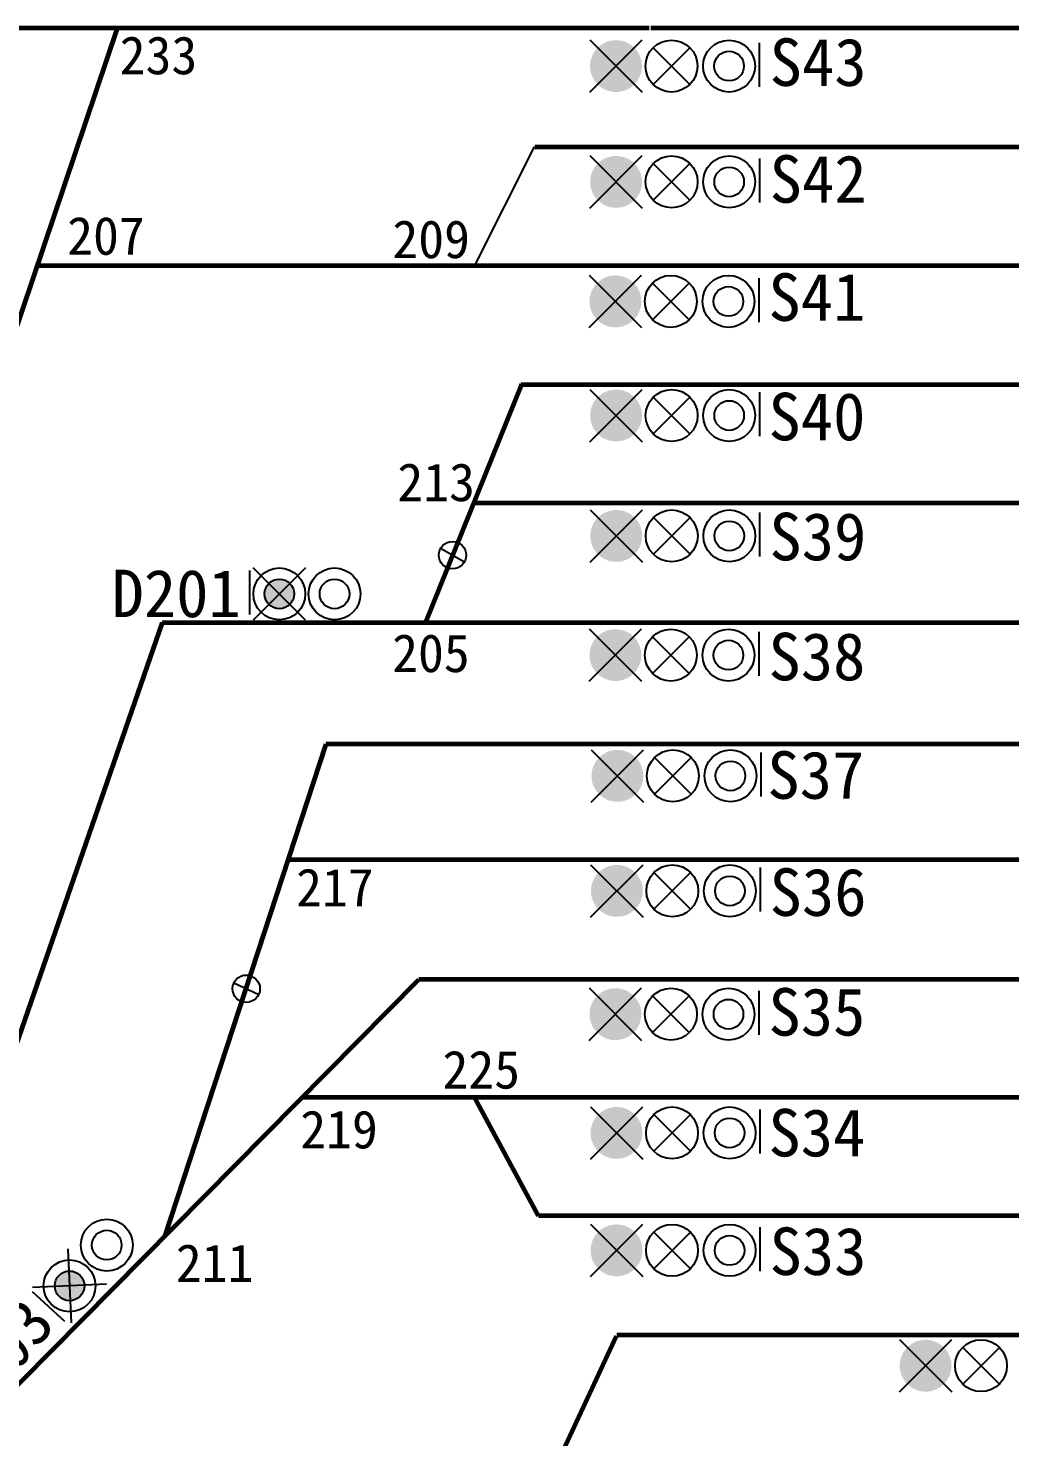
# Model space of a CAD drawing. Header units: millimetres. Extents: x -17381 to -15684, y 1883 to 2345.
# Drawn here: x -17207.12 to -17186.46, y 1986.38 to 2016.03 of the extents above; entities that cross this region are included whole.
import ezdxf

# ---------------------------------------------------------------- set-up
doc = ezdxf.new("R2010")
doc.units = ezdxf.units.MM
doc.layers.add('1', color=1, linetype='Continuous')
doc.layers.add('站台', color=7, linetype='Continuous')
doc.styles.add('宋体', font='')
doc.styles.get('宋体').set_extended_font_data('SimSun')

# ---------------------------------------------------------------- blocks, each defined once
blk = doc.blocks.new('qxjyj')
at = {"layer": '1', "color": 1}
blk.add_line((0, 1.6), (0, -1.6), dxfattribs=at)
blk.add_circle((-0.01, 0), 1.6, dxfattribs=at)

msp = doc.modelspace()

# ---------------------------------------------------------------- hatches: boundary and pattern name
at = {"lineweight": -3}
h = msp.add_hatch(color=1, dxfattribs=at)
h.paths.add_polyline_path([(-17194.364, 2015.616, -0.198912), (-17194.204, 2015.23, -0.198912), (-17194.364, 2014.844), (-17194.75, 2015.23)])
h.paths.add_polyline_path([(-17194.364, 2015.616), (-17194.75, 2015.23), (-17195.136, 2015.616, -0.414214)])
h.paths.add_polyline_path([(-17195.136, 2015.616), (-17194.75, 2015.23), (-17195.136, 2014.844, -0.198912), (-17195.296, 2015.23, -0.198912)])
h.paths.add_polyline_path([(-17195.136, 2014.844), (-17194.75, 2015.23), (-17194.364, 2014.844, -0.414214)])
h = msp.add_hatch(color=1, dxfattribs=at)
h.paths.add_polyline_path([(-17194.364, 2014.844, 0.198912), (-17194.204, 2015.23, 0.198912), (-17194.364, 2015.616), (-17194.75, 2015.23)])
h.paths.add_polyline_path([(-17194.364, 2014.844), (-17194.75, 2015.23), (-17195.136, 2014.844, 0.414214)])
h.paths.add_polyline_path([(-17195.136, 2014.844), (-17194.75, 2015.23), (-17195.136, 2015.616, 0.198912), (-17195.296, 2015.23, 0.198912)])
h.paths.add_polyline_path([(-17195.136, 2015.616), (-17194.75, 2015.23), (-17194.364, 2015.616, 0.414214)])
h = msp.add_hatch(color=1, dxfattribs=at)
h.paths.add_polyline_path([(-17194.362, 2013.179, -0.198912), (-17194.202, 2012.793, -0.198912), (-17194.362, 2012.407), (-17194.748, 2012.793)])
h.paths.add_polyline_path([(-17194.362, 2013.179), (-17194.748, 2012.793), (-17195.134, 2013.179, -0.414214)])
h.paths.add_polyline_path([(-17195.134, 2013.179), (-17194.748, 2012.793), (-17195.134, 2012.407, -0.198912), (-17195.294, 2012.793, -0.198912)])
h.paths.add_polyline_path([(-17195.134, 2012.407), (-17194.748, 2012.793), (-17194.362, 2012.407, -0.414214)])
h = msp.add_hatch(color=1, dxfattribs=at)
h.paths.add_polyline_path([(-17194.362, 2012.407, 0.198912), (-17194.202, 2012.793, 0.198912), (-17194.362, 2013.179), (-17194.748, 2012.793)])
h.paths.add_polyline_path([(-17194.362, 2012.407), (-17194.748, 2012.793), (-17195.134, 2012.407, 0.414214)])
h.paths.add_polyline_path([(-17195.134, 2012.407), (-17194.748, 2012.793), (-17195.134, 2013.179, 0.198912), (-17195.294, 2012.793, 0.198912)])
h.paths.add_polyline_path([(-17195.134, 2013.179), (-17194.748, 2012.793), (-17194.362, 2013.179, 0.414214)])
h = msp.add_hatch(color=1, dxfattribs=at)
h.paths.add_polyline_path([(-17194.376, 2010.663, -0.198912), (-17194.216, 2010.277, -0.198912), (-17194.376, 2009.891), (-17194.762, 2010.277)])
h.paths.add_polyline_path([(-17194.376, 2010.663), (-17194.762, 2010.277), (-17195.149, 2010.663, -0.414214)])
h.paths.add_polyline_path([(-17195.149, 2010.663), (-17194.762, 2010.277), (-17195.149, 2009.891, -0.198912), (-17195.308, 2010.277, -0.198912)])
h.paths.add_polyline_path([(-17195.149, 2009.891), (-17194.762, 2010.277), (-17194.376, 2009.891, -0.414214)])
h = msp.add_hatch(color=1, dxfattribs=at)
h.paths.add_polyline_path([(-17194.376, 2009.891, 0.198912), (-17194.216, 2010.277, 0.198912), (-17194.376, 2010.663), (-17194.762, 2010.277)])
h.paths.add_polyline_path([(-17194.376, 2009.891), (-17194.762, 2010.277), (-17195.149, 2009.891, 0.414214)])
h.paths.add_polyline_path([(-17195.149, 2009.891), (-17194.762, 2010.277), (-17195.149, 2010.663, 0.198912), (-17195.308, 2010.277, 0.198912)])
h.paths.add_polyline_path([(-17195.149, 2010.663), (-17194.762, 2010.277), (-17194.376, 2010.663, 0.414214)])
h = msp.add_hatch(color=1, dxfattribs=at)
h.paths.add_polyline_path([(-17194.362, 2008.261, -0.198912), (-17194.202, 2007.875, -0.198912), (-17194.362, 2007.489), (-17194.748, 2007.875)])
h.paths.add_polyline_path([(-17194.362, 2008.261), (-17194.748, 2007.875), (-17195.134, 2008.261, -0.414214)])
h.paths.add_polyline_path([(-17195.134, 2008.261), (-17194.748, 2007.875), (-17195.134, 2007.489, -0.198912), (-17195.294, 2007.875, -0.198912)])
h.paths.add_polyline_path([(-17195.134, 2007.489), (-17194.748, 2007.875), (-17194.362, 2007.489, -0.414214)])
h = msp.add_hatch(color=1, dxfattribs=at)
h.paths.add_polyline_path([(-17194.362, 2007.489, 0.198912), (-17194.202, 2007.875, 0.198912), (-17194.362, 2008.261), (-17194.748, 2007.875)])
h.paths.add_polyline_path([(-17194.362, 2007.489), (-17194.748, 2007.875), (-17195.134, 2007.489, 0.414214)])
h.paths.add_polyline_path([(-17195.134, 2007.489), (-17194.748, 2007.875), (-17195.134, 2008.261, 0.198912), (-17195.294, 2007.875, 0.198912)])
h.paths.add_polyline_path([(-17195.134, 2008.261), (-17194.748, 2007.875), (-17194.362, 2008.261, 0.414214)])
h = msp.add_hatch(color=1, dxfattribs=at)
h.paths.add_polyline_path([(-17194.359, 2005.727, -0.198912), (-17194.199, 2005.341, -0.198912), (-17194.359, 2004.955), (-17194.745, 2005.341)])
h.paths.add_polyline_path([(-17194.359, 2005.727), (-17194.745, 2005.341), (-17195.131, 2005.727, -0.414214)])
h.paths.add_polyline_path([(-17195.131, 2005.727), (-17194.745, 2005.341), (-17195.131, 2004.955, -0.198912), (-17195.291, 2005.341, -0.198912)])
h.paths.add_polyline_path([(-17195.131, 2004.955), (-17194.745, 2005.341), (-17194.359, 2004.955, -0.414214)])
h = msp.add_hatch(color=1, dxfattribs=at)
h.paths.add_polyline_path([(-17194.359, 2004.955, 0.198912), (-17194.199, 2005.341, 0.198912), (-17194.359, 2005.727), (-17194.745, 2005.341)])
h.paths.add_polyline_path([(-17194.359, 2004.955), (-17194.745, 2005.341), (-17195.131, 2004.955, 0.414214)])
h.paths.add_polyline_path([(-17195.131, 2004.955), (-17194.745, 2005.341), (-17195.131, 2005.727, 0.198912), (-17195.291, 2005.341, 0.198912)])
h.paths.add_polyline_path([(-17195.131, 2005.727), (-17194.745, 2005.341), (-17194.359, 2005.727, 0.414214)])
h = msp.add_hatch(color=5, dxfattribs=at)
h.paths.add_polyline_path([(-17201.616, 2004.341), (-17201.836, 2004.12), (-17202.057, 2004.341, -0.414214)])
h.paths.add_polyline_path([(-17201.836, 2004.12), (-17201.616, 2004.341, -0.198912), (-17201.524, 2004.12, -0.198912), (-17201.616, 2003.9)])
h.paths.add_polyline_path([(-17201.836, 2004.12), (-17201.616, 2003.9, -0.414214), (-17202.057, 2003.9)])
h.paths.add_polyline_path([(-17202.057, 2004.341), (-17201.836, 2004.12), (-17202.057, 2003.9, -0.198912), (-17202.148, 2004.12, -0.198912)])
h = msp.add_hatch(color=1, dxfattribs=at)
h.paths.add_polyline_path([(-17194.376, 2003.218, -0.198912), (-17194.216, 2002.832, -0.198912), (-17194.376, 2002.446), (-17194.762, 2002.832)])
h.paths.add_polyline_path([(-17194.376, 2003.218), (-17194.762, 2002.832), (-17195.148, 2003.218, -0.414214)])
h.paths.add_polyline_path([(-17195.148, 2003.218), (-17194.762, 2002.832), (-17195.148, 2002.446, -0.198912), (-17195.308, 2002.832, -0.198912)])
h.paths.add_polyline_path([(-17195.148, 2002.446), (-17194.762, 2002.832), (-17194.376, 2002.446, -0.414214)])
h = msp.add_hatch(color=1, dxfattribs=at)
h.paths.add_polyline_path([(-17194.376, 2002.446, 0.198912), (-17194.216, 2002.832, 0.198912), (-17194.376, 2003.218), (-17194.762, 2002.832)])
h.paths.add_polyline_path([(-17194.376, 2002.446), (-17194.762, 2002.832), (-17195.148, 2002.446, 0.414214)])
h.paths.add_polyline_path([(-17195.148, 2002.446), (-17194.762, 2002.832), (-17195.148, 2003.218, 0.198912), (-17195.308, 2002.832, 0.198912)])
h.paths.add_polyline_path([(-17195.148, 2003.218), (-17194.762, 2002.832), (-17194.376, 2003.218, 0.414214)])
h = msp.add_hatch(color=1, dxfattribs=at)
h.paths.add_polyline_path([(-17194.334, 2000.676, -0.198912), (-17194.174, 2000.29, -0.198912), (-17194.334, 1999.904), (-17194.72, 2000.29)])
h.paths.add_polyline_path([(-17194.334, 2000.676), (-17194.72, 2000.29), (-17195.106, 2000.676, -0.414214)])
h.paths.add_polyline_path([(-17195.106, 2000.676), (-17194.72, 2000.29), (-17195.106, 1999.904, -0.198912), (-17195.266, 2000.29, -0.198912)])
h.paths.add_polyline_path([(-17195.106, 1999.904), (-17194.72, 2000.29), (-17194.334, 1999.904, -0.414214)])
h = msp.add_hatch(color=1, dxfattribs=at)
h.paths.add_polyline_path([(-17194.334, 1999.904, 0.198912), (-17194.174, 2000.29, 0.198912), (-17194.334, 2000.676), (-17194.72, 2000.29)])
h.paths.add_polyline_path([(-17194.334, 1999.904), (-17194.72, 2000.29), (-17195.106, 1999.904, 0.414214)])
h.paths.add_polyline_path([(-17195.106, 1999.904), (-17194.72, 2000.29), (-17195.106, 2000.676, 0.198912), (-17195.266, 2000.29, 0.198912)])
h.paths.add_polyline_path([(-17195.106, 2000.676), (-17194.72, 2000.29), (-17194.334, 2000.676, 0.414214)])
h = msp.add_hatch(color=1, dxfattribs=at)
h.paths.add_polyline_path([(-17194.346, 1998.255, -0.198912), (-17194.186, 1997.869, -0.198912), (-17194.346, 1997.483), (-17194.732, 1997.869)])
h.paths.add_polyline_path([(-17194.346, 1998.255), (-17194.732, 1997.869), (-17195.118, 1998.255, -0.414214)])
h.paths.add_polyline_path([(-17195.118, 1998.255), (-17194.732, 1997.869), (-17195.118, 1997.483, -0.198912), (-17195.278, 1997.869, -0.198912)])
h.paths.add_polyline_path([(-17195.118, 1997.483), (-17194.732, 1997.869), (-17194.346, 1997.483, -0.414214)])
h = msp.add_hatch(color=1, dxfattribs=at)
h.paths.add_polyline_path([(-17194.346, 1997.483, 0.198912), (-17194.186, 1997.869, 0.198912), (-17194.346, 1998.255), (-17194.732, 1997.869)])
h.paths.add_polyline_path([(-17194.346, 1997.483), (-17194.732, 1997.869), (-17195.118, 1997.483, 0.414214)])
h.paths.add_polyline_path([(-17195.118, 1997.483), (-17194.732, 1997.869), (-17195.118, 1998.255, 0.198912), (-17195.278, 1997.869, 0.198912)])
h.paths.add_polyline_path([(-17195.118, 1998.255), (-17194.732, 1997.869), (-17194.346, 1998.255, 0.414214)])
h = msp.add_hatch(color=1, dxfattribs=at)
h.paths.add_polyline_path([(-17194.376, 1995.66, -0.198912), (-17194.216, 1995.274, -0.198912), (-17194.376, 1994.888), (-17194.762, 1995.274)])
h.paths.add_polyline_path([(-17194.376, 1995.66), (-17194.762, 1995.274), (-17195.148, 1995.66, -0.414214)])
h.paths.add_polyline_path([(-17195.148, 1995.66), (-17194.762, 1995.274), (-17195.148, 1994.888, -0.198912), (-17195.308, 1995.274, -0.198912)])
h.paths.add_polyline_path([(-17195.148, 1994.888), (-17194.762, 1995.274), (-17194.376, 1994.888, -0.414214)])
h = msp.add_hatch(color=1, dxfattribs=at)
h.paths.add_polyline_path([(-17194.376, 1994.888, 0.198912), (-17194.216, 1995.274, 0.198912), (-17194.376, 1995.66), (-17194.762, 1995.274)])
h.paths.add_polyline_path([(-17194.376, 1994.888), (-17194.762, 1995.274), (-17195.148, 1994.888, 0.414214)])
h.paths.add_polyline_path([(-17195.148, 1994.888), (-17194.762, 1995.274), (-17195.148, 1995.66, 0.198912), (-17195.308, 1995.274, 0.198912)])
h.paths.add_polyline_path([(-17195.148, 1995.66), (-17194.762, 1995.274), (-17194.376, 1995.66, 0.414214)])
h = msp.add_hatch(color=1, dxfattribs=at)
h.paths.add_polyline_path([(-17194.353, 1993.161, -0.198912), (-17194.193, 1992.775, -0.198912), (-17194.353, 1992.389), (-17194.739, 1992.775)])
h.paths.add_polyline_path([(-17194.353, 1993.161), (-17194.739, 1992.775), (-17195.125, 1993.161, -0.414214)])
h.paths.add_polyline_path([(-17195.125, 1993.161), (-17194.739, 1992.775), (-17195.125, 1992.389, -0.198912), (-17195.285, 1992.775, -0.198912)])
h.paths.add_polyline_path([(-17195.125, 1992.389), (-17194.739, 1992.775), (-17194.353, 1992.389, -0.414214)])
h = msp.add_hatch(color=1, dxfattribs=at)
h.paths.add_polyline_path([(-17194.353, 1992.389, 0.198912), (-17194.193, 1992.775, 0.198912), (-17194.353, 1993.161), (-17194.739, 1992.775)])
h.paths.add_polyline_path([(-17194.353, 1992.389), (-17194.739, 1992.775), (-17195.125, 1992.389, 0.414214)])
h.paths.add_polyline_path([(-17195.125, 1992.389), (-17194.739, 1992.775), (-17195.125, 1993.161, 0.198912), (-17195.285, 1992.775, 0.198912)])
h.paths.add_polyline_path([(-17195.125, 1993.161), (-17194.739, 1992.775), (-17194.353, 1993.161, 0.414214)])
h = msp.add_hatch(color=1, dxfattribs=at)
h.paths.add_polyline_path([(-17194.353, 1990.689, -0.198912), (-17194.193, 1990.303, -0.198912), (-17194.353, 1989.917), (-17194.739, 1990.303)])
h.paths.add_polyline_path([(-17194.353, 1990.689), (-17194.739, 1990.303), (-17195.125, 1990.689, -0.414214)])
h.paths.add_polyline_path([(-17195.125, 1990.689), (-17194.739, 1990.303), (-17195.125, 1989.917, -0.198912), (-17195.285, 1990.303, -0.198912)])
h.paths.add_polyline_path([(-17195.125, 1989.917), (-17194.739, 1990.303), (-17194.353, 1989.917, -0.414214)])
h = msp.add_hatch(color=1, dxfattribs=at)
h.paths.add_polyline_path([(-17194.353, 1989.917, 0.198912), (-17194.193, 1990.303, 0.198912), (-17194.353, 1990.689), (-17194.739, 1990.303)])
h.paths.add_polyline_path([(-17194.353, 1989.917), (-17194.739, 1990.303), (-17195.125, 1989.917, 0.414214)])
h.paths.add_polyline_path([(-17195.125, 1989.917), (-17194.739, 1990.303), (-17195.125, 1990.689, 0.198912), (-17195.285, 1990.303, 0.198912)])
h.paths.add_polyline_path([(-17195.125, 1990.689), (-17194.739, 1990.303), (-17194.353, 1990.689, 0.414214)])
h = msp.add_hatch(color=5, dxfattribs=at)
h.paths.add_polyline_path([(-17206.265, 1989.868), (-17206.252, 1989.556), (-17206.563, 1989.542, -0.414214)])
h.paths.add_polyline_path([(-17206.252, 1989.556), (-17206.265, 1989.868, -0.198912), (-17206.041, 1989.786, -0.198912), (-17205.94, 1989.57)])
h.paths.add_polyline_path([(-17206.252, 1989.556), (-17205.94, 1989.57, -0.414214), (-17206.238, 1989.244)])
h.paths.add_polyline_path([(-17206.563, 1989.542), (-17206.252, 1989.556), (-17206.238, 1989.244, -0.198912), (-17206.462, 1989.326, -0.198912)])
h = msp.add_hatch(color=1, dxfattribs=at)
h.paths.add_polyline_path([(-17187.848, 1988.261, -0.198912), (-17187.688, 1987.875, -0.198912), (-17187.848, 1987.489), (-17188.234, 1987.875)])
h.paths.add_polyline_path([(-17187.848, 1988.261), (-17188.234, 1987.875), (-17188.62, 1988.261, -0.414214)])
h.paths.add_polyline_path([(-17188.62, 1988.261), (-17188.234, 1987.875), (-17188.62, 1987.489, -0.198912), (-17188.78, 1987.875, -0.198912)])
h.paths.add_polyline_path([(-17188.62, 1987.489), (-17188.234, 1987.875), (-17187.848, 1987.489, -0.414214)])
h = msp.add_hatch(color=1, dxfattribs=at)
h.paths.add_polyline_path([(-17187.848, 1987.489, 0.198912), (-17187.688, 1987.875, 0.198912), (-17187.848, 1988.261), (-17188.234, 1987.875)])
h.paths.add_polyline_path([(-17187.848, 1987.489), (-17188.234, 1987.875), (-17188.62, 1987.489, 0.414214)])
h.paths.add_polyline_path([(-17188.62, 1987.489), (-17188.234, 1987.875), (-17188.62, 1988.261, 0.198912), (-17188.78, 1987.875, 0.198912)])
h.paths.add_polyline_path([(-17188.62, 1988.261), (-17188.234, 1987.875), (-17187.848, 1988.261, 0.414214)])

# ---------------------------------------------------------------- linework, layer by layer
at = {"color": 5, "lineweight": 60}
for p, q in [((-17194.051, 2016.028), (-17216.819, 2016.028)), ((-17142.038, 2016.028), (-17194.016, 2016.028)), ((-17196.462, 2013.528), (-17144.369, 2013.528)), ((-17138.886, 2011.028), (-17206.937, 2011.028)), ((-17196.749, 2008.528), (-17141.675, 2008.528)), ((-17145.199, 2006.028), (-17197.75, 2006.028)), ((-17204.3, 2003.52), (-17211.236, 1983.537)), ((-17204.3, 2003.52), (-17139.656, 2003.52)), ((-17200.858, 2000.956), (-17204.256, 1990.59)), ((-17143.077, 2000.956), (-17200.858, 2000.956)), ((-17201.654, 1998.528), (-17146.263, 1998.528)), ((-17228.723, 1965.864), (-17198.9, 1996.003)), ((-17139.666, 1996.004), (-17198.9, 1996.004)), ((-17201.349, 1993.528), (-17137.962, 1993.528)), ((-17144.451, 1991.029), (-17196.381, 1991.029))]:
    msp.add_line(p, q, dxfattribs=at)
at = {"lineweight": -3}
for p, q in [((-17195.301, 2014.678), (-17194.198, 2015.781)), ((-17195.301, 2015.781), (-17194.198, 2014.678)), ((-17195.301, 2015.781), (-17194.198, 2014.678)), ((-17195.301, 2014.678), (-17194.198, 2015.781)), ((-17193.196, 2014.844), (-17193.968, 2015.616)), ((-17193.968, 2014.844), (-17193.196, 2015.616)), ((-17191.727, 2014.795), (-17191.727, 2015.721)), ((-17195.299, 2012.242), (-17194.196, 2013.345)), ((-17195.299, 2013.345), (-17194.196, 2012.242)), ((-17195.299, 2013.345), (-17194.196, 2012.242)), ((-17195.299, 2012.242), (-17194.196, 2013.345)), ((-17191.726, 2012.359), (-17191.726, 2013.284)), ((-17193.194, 2012.407), (-17193.967, 2013.179)), ((-17193.967, 2012.407), (-17193.194, 2013.179)), ((-17195.314, 2009.726), (-17194.211, 2010.829)), ((-17195.314, 2010.829), (-17194.211, 2009.726)), ((-17195.314, 2010.829), (-17194.211, 2009.726)), ((-17195.314, 2009.726), (-17194.211, 2010.829)), ((-17193.209, 2009.891), (-17193.981, 2010.663)), ((-17193.981, 2009.891), (-17193.209, 2010.663)), ((-17191.74, 2009.843), (-17191.74, 2010.768)), ((-17195.299, 2007.323), (-17194.196, 2008.426)), ((-17195.299, 2008.426), (-17194.196, 2007.323)), ((-17195.299, 2008.426), (-17194.196, 2007.323)), ((-17195.299, 2007.323), (-17194.196, 2008.426)), ((-17193.194, 2007.489), (-17193.967, 2008.261)), ((-17193.967, 2007.489), (-17193.194, 2008.261)), ((-17191.726, 2007.44), (-17191.726, 2008.365)), ((-17195.296, 2004.789), (-17194.193, 2005.892)), ((-17195.296, 2005.892), (-17194.193, 2004.789)), ((-17195.296, 2005.892), (-17194.193, 2004.789)), ((-17195.296, 2004.789), (-17194.193, 2005.892)), ((-17191.722, 2004.906), (-17191.722, 2005.831)), ((-17193.191, 2004.955), (-17193.963, 2005.727)), ((-17193.963, 2004.955), (-17193.191, 2005.727)), ((-17201.285, 2003.569), (-17202.388, 2004.672)), ((-17201.285, 2004.672), (-17202.388, 2003.569)), ((-17202.458, 2003.686), (-17202.458, 2004.611)), ((-17195.314, 2002.281), (-17194.211, 2003.384)), ((-17195.314, 2003.384), (-17194.211, 2002.281)), ((-17195.314, 2003.384), (-17194.211, 2002.281)), ((-17195.314, 2002.281), (-17194.211, 2003.384)), ((-17193.209, 2002.446), (-17193.981, 2003.218)), ((-17193.981, 2002.446), (-17193.209, 2003.218)), ((-17191.74, 2002.397), (-17191.74, 2003.323)), ((-17195.272, 1999.738), (-17194.169, 2000.841)), ((-17195.272, 2000.841), (-17194.169, 1999.738)), ((-17195.272, 2000.841), (-17194.169, 1999.738)), ((-17195.272, 1999.738), (-17194.169, 2000.841)), ((-17191.698, 1999.855), (-17191.698, 2000.781)), ((-17193.167, 1999.904), (-17193.939, 2000.676)), ((-17193.939, 1999.904), (-17193.167, 2000.676)), ((-17195.284, 1997.318), (-17194.181, 1998.421)), ((-17195.284, 1998.421), (-17194.181, 1997.318)), ((-17195.284, 1998.421), (-17194.181, 1997.318)), ((-17195.284, 1997.318), (-17194.181, 1998.421)), ((-17193.179, 1997.483), (-17193.951, 1998.255)), ((-17193.951, 1997.483), (-17193.179, 1998.255)), ((-17191.71, 1997.434), (-17191.71, 1998.36)), ((-17195.313, 1994.723), (-17194.21, 1995.826)), ((-17195.313, 1995.826), (-17194.21, 1994.723)), ((-17195.313, 1995.826), (-17194.21, 1994.723)), ((-17195.313, 1994.723), (-17194.21, 1995.826)), ((-17191.739, 1994.84), (-17191.739, 1995.765)), ((-17193.208, 1994.888), (-17193.98, 1995.66)), ((-17193.98, 1994.888), (-17193.208, 1995.66)), ((-17195.29, 1992.223), (-17194.187, 1993.327)), ((-17195.29, 1993.327), (-17194.187, 1992.223)), ((-17195.29, 1993.327), (-17194.187, 1992.223)), ((-17195.29, 1992.223), (-17194.187, 1993.327)), ((-17193.185, 1992.389), (-17193.957, 1993.161)), ((-17193.957, 1992.389), (-17193.185, 1993.161)), ((-17191.716, 1992.34), (-17191.716, 1993.266)), ((-17195.29, 1989.751), (-17194.187, 1990.855)), ((-17195.29, 1990.855), (-17194.187, 1989.751)), ((-17195.29, 1990.855), (-17194.187, 1989.751)), ((-17195.29, 1989.751), (-17194.187, 1990.855)), ((-17193.185, 1989.917), (-17193.957, 1990.689)), ((-17193.957, 1989.917), (-17193.185, 1990.689)), ((-17191.716, 1989.868), (-17191.716, 1990.794)), ((-17206.351, 1988.804), (-17207.033, 1989.429)), ((-17188.786, 1987.324), (-17187.683, 1988.427)), ((-17188.786, 1988.427), (-17187.683, 1987.324)), ((-17188.786, 1988.427), (-17187.683, 1987.324)), ((-17188.786, 1987.324), (-17187.683, 1988.427)), ((-17186.681, 1987.489), (-17187.453, 1988.261)), ((-17187.453, 1987.489), (-17186.681, 1988.261))]:
    msp.add_line(p, q, dxfattribs=at)
at = {"color": 124, "lineweight": -3}
for p, q in [((-17194.75, 2015.23), (-17194.75, 2015.23)), ((-17194.75, 2015.23), (-17194.75, 2015.23)), ((-17194.748, 2012.793), (-17194.748, 2012.793)), ((-17194.748, 2012.793), (-17194.748, 2012.793)), ((-17194.762, 2010.277), (-17194.762, 2010.277)), ((-17194.762, 2010.277), (-17194.762, 2010.277)), ((-17194.748, 2007.875), (-17194.748, 2007.875)), ((-17194.748, 2007.875), (-17194.748, 2007.875)), ((-17194.745, 2005.341), (-17194.745, 2005.341)), ((-17194.745, 2005.341), (-17194.745, 2005.341)), ((-17201.836, 2004.12), (-17201.836, 2004.12)), ((-17201.836, 2004.12), (-17201.836, 2004.12)), ((-17194.762, 2002.832), (-17194.762, 2002.832)), ((-17194.762, 2002.832), (-17194.762, 2002.832)), ((-17194.72, 2000.29), (-17194.72, 2000.29)), ((-17194.72, 2000.29), (-17194.72, 2000.29)), ((-17194.732, 1997.869), (-17194.732, 1997.869)), ((-17194.732, 1997.869), (-17194.732, 1997.869)), ((-17194.762, 1995.274), (-17194.762, 1995.274)), ((-17194.762, 1995.274), (-17194.762, 1995.274)), ((-17194.739, 1992.775), (-17194.739, 1992.775)), ((-17194.739, 1992.775), (-17194.739, 1992.775)), ((-17194.739, 1990.303), (-17194.739, 1990.303)), ((-17194.739, 1990.303), (-17194.739, 1990.303)), ((-17206.252, 1989.556), (-17206.252, 1989.556)), ((-17206.252, 1989.556), (-17206.252, 1989.556)), ((-17188.234, 1987.875), (-17188.234, 1987.875)), ((-17188.234, 1987.875), (-17188.234, 1987.875))]:
    msp.add_line(p, q, dxfattribs=at)
at = {"color": 5, "lineweight": -3}
for p, q in [((-17201.285, 2004.672), (-17202.388, 2003.569)), ((-17201.285, 2003.569), (-17202.388, 2004.672)), ((-17206.286, 1990.335), (-17206.217, 1988.777)), ((-17205.472, 1989.591), (-17207.031, 1989.521))]:
    msp.add_line(p, q, dxfattribs=at)
at = {"color": 6, "lineweight": 60}
for p, q in [((-17202.149, 1972.618), (-17194.738, 1988.496)), ((-17194.732, 1988.528), (-17142.179, 1988.528))]:
    msp.add_line(p, q, dxfattribs=at)
at = {"lineweight": -3}
for centre, radius in [((-17193.582, 2015.23), 0.546), ((-17192.37, 2015.23), 0.546), ((-17192.37, 2015.23), 0.312), ((-17193.58, 2012.793), 0.546), ((-17192.368, 2012.793), 0.546), ((-17192.368, 2012.793), 0.312), ((-17193.595, 2010.277), 0.546), ((-17192.383, 2010.277), 0.546), ((-17192.383, 2010.277), 0.312), ((-17193.58, 2007.875), 0.546), ((-17192.368, 2007.875), 0.546), ((-17192.368, 2007.875), 0.312), ((-17193.577, 2005.341), 0.546), ((-17192.365, 2005.341), 0.546), ((-17192.365, 2005.341), 0.312), ((-17200.675, 2004.12), 0.546), ((-17200.675, 2004.12), 0.312), ((-17193.595, 2002.832), 0.546), ((-17192.383, 2002.832), 0.546), ((-17192.383, 2002.832), 0.312), ((-17193.553, 2000.29), 0.546), ((-17192.341, 2000.29), 0.546), ((-17192.341, 2000.29), 0.312), ((-17193.565, 1997.869), 0.546), ((-17192.353, 1997.869), 0.546), ((-17192.353, 1997.869), 0.312), ((-17193.594, 1995.274), 0.546), ((-17192.382, 1995.274), 0.546), ((-17192.382, 1995.274), 0.312), ((-17193.571, 1992.775), 0.546), ((-17192.359, 1992.775), 0.546), ((-17192.359, 1992.775), 0.312), ((-17205.468, 1990.413), 0.546), ((-17205.468, 1990.413), 0.312), ((-17193.571, 1990.303), 0.546), ((-17192.359, 1990.303), 0.546), ((-17192.359, 1990.303), 0.312), ((-17187.067, 1987.875), 0.546)]:
    msp.add_circle(centre, radius, dxfattribs=at)
at = {"color": 5, "lineweight": -3}
for centre, radius in [((-17201.836, 2004.12), 0.546), ((-17201.836, 2004.12), 0.312), ((-17206.252, 1989.556), 0.546), ((-17206.252, 1989.556), 0.312)]:
    msp.add_circle(centre, radius, dxfattribs=at)
at = {"layer": '站台', "color": 5, "lineweight": 60}
for p, q in [((-17205.252, 2016.028), (-17218.769, 1975.925)), ((-17198.763, 2003.52), (-17196.735, 2008.54)), ((-17196.381, 1991.029), (-17197.728, 1993.527))]:
    msp.add_line(p, q, dxfattribs=at)
at = {"layer": '站台', "color": 5, "lineweight": -3}
msp.add_line((-17197.722, 2011.034), (-17196.464, 2013.529), dxfattribs=at)

# ---------------------------------------------------------------- block references
at = {"color": 0}
for p, xscale, yscale, zscale, rotation in [((-17198.192, 2004.936), 0.1799999999996088, 0.1799999999996088, 0.1799999999996088, 60.07014464797329), ((-17202.531, 1995.812), 0.1799999999998551, 0.1799999999998551, 0.1799999999998551, 65.0701446477712)]:
    msp.add_blockref('qxjyj', p, dxfattribs=dict(at, xscale=xscale, yscale=yscale, zscale=zscale, rotation=rotation))

# ---------------------------------------------------------------- texts
at = {"color": 124, "lineweight": -3, "style": '宋体'}
for s, insert, char_height, width, attachment_point in [('{\\C256;233}', (-17205.196, 2015.858), 0.8, 1.31916, 1), ('{\\C256;S43}', (-17191.516, 2015.813), 1, 1.49222, 1), ('{\\C256;S42}', (-17191.516, 2013.354), 1, 1.49222, 1), ('{\\C256;207}', (-17206.302, 2012.058), 0.8, 1.31916, 1), ('{\\C256;209}', (-17199.457, 2011.987), 0.8, 1.31916, 1), ('{\\C256;S41}', (-17191.542, 2010.868), 1, 1.49222, 1), ('{\\C256;S40}', (-17191.541, 2008.353), 1, 1.49222, 1), ('{\\C256;213}', (-17199.352, 2006.872), 0.8, 1.31916, 1), ('{\\C256;S39}', (-17191.522, 2005.827), 1, 1.49222, 1), ('{\\C256;D201}', (-17202.648, 2004.631), 1, 1.49222, 3), ('{\\C256;205}', (-17199.462, 2003.274), 0.8, 1.31916, 1), ('{\\C256;S38}', (-17191.541, 2003.301), 1, 1.49222, 1), ('{\\C256;S37}', (-17191.565, 2000.808), 1, 1.49222, 1), ('{\\C256;217}', (-17201.483, 1998.342), 0.8, 1.31916, 1), ('{\\C256;S36}', (-17191.518, 1998.343), 1, 1.49222, 1), ('{\\C256;S35}', (-17191.542, 1995.823), 1, 1.49222, 1), ('{\\C256;225}', (-17198.402, 1994.508), 0.8, 1.31916, 1), ('{\\C256;219}', (-17201.396, 1993.249), 0.8, 1.31916, 1), ('{\\C256;S34}', (-17191.542, 1993.28), 1, 1.49222, 1), ('{\\C256;S33}', (-17191.518, 1990.784), 1, 1.49222, 1), ('{\\C256;211}', (-17204.014, 1990.435), 0.8, 1.31916, 1)]:
    msp.add_mtext(s, dxfattribs=dict(at, insert=insert, char_height=char_height, width=width, attachment_point=attachment_point))
at = {"color": 124, "lineweight": -3, "insert": (-17207.276, 1989.384), "char_height": 1, "width": 1.49222, "attachment_point": 3, "rotation": 49.5427, "style": '宋体'}
msp.add_mtext('{\\C256;D203}', dxfattribs=at)

doc.saveas('drawing.dxf')
